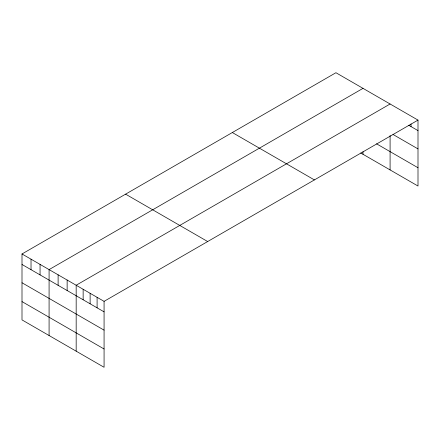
<?xml version="1.0" encoding="UTF-8"?>
<svg xmlns="http://www.w3.org/2000/svg" width="440" height="440" viewBox="0 0 440 440"><rect width="100%" height="100%" fill="white"/><g stroke="black" fill="none" stroke-linecap="round" stroke-linejoin="round"><path stroke-width="0.66" d="M22 253.968L104.071 301.351L104.071 367.279L22 319.897L22 253.968L335.929 72.721L418 120.104L418 186.032L360.756 152.982M363.011 88.358L49.082 269.605L49.082 335.533M390.093 103.994L76.17 285.241L76.17 351.17M104.071 301.351L418 120.104M408.7 125.241L418 130.609M393.002 134.464L418 148.902M376.552 143.814L418 167.745M232.331 132.534L314.402 179.916M125.598 194.156L207.669 241.538M22 264.468L104.071 311.856M22 282.761L104.071 330.143M22 301.604L104.071 348.986M411.026 123.954L411.026 126.583M390.093 135.482L390.093 169.923M363.011 151.673L363.011 154.286M97.097 297.325L97.097 307.824M90.118 293.293L90.118 303.798M83.144 289.267L83.144 299.772M67.139 280.027L67.139 290.532M58.113 274.813L58.113 285.318M40.056 264.391L40.056 274.896M31.026 259.177L31.026 269.682"/></g></svg>
